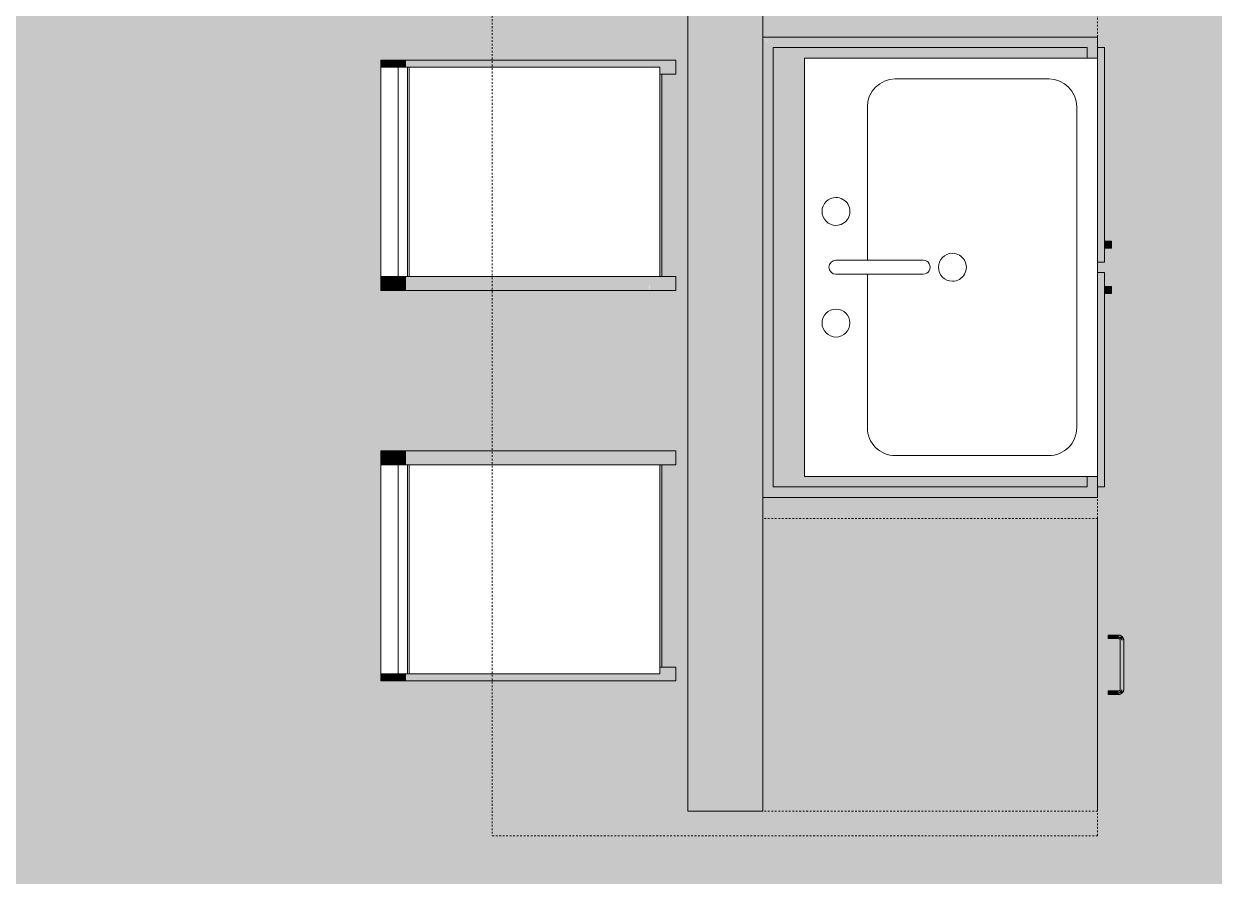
# Model space of a CAD drawing. Header units: inches. Extents: x -4218 to -1814, y 9706 to 12426.
# Drawn here: x -3666.4 to -3581.1, y 10028.2 to 10089.3 of the extents above; entities that cross this region are included whole.
import ezdxf

# ---------------------------------------------------------------- set-up
doc = ezdxf.new("R2010")
doc.units = ezdxf.units.IN
doc.header["$MEASUREMENT"] = 0
doc.linetypes.add('Dash', pattern=[0.25, 0.125, -0.125])
for name, color, linetype, lineweight in [('0-1', 7, 'Continuous', 5), ('0-2', 10, 'Continuous', 13), ('A-AREA-PATT-2', 9, 'Continuous', 9), ('A-WALL-1', 8, 'Continuous', 5), ('A-WALL-3', 10, 'Continuous', 13), ('I-FURN-1', 7, 'Continuous', 9), ('I-FURN-2', 9, 'Continuous', 9), ('P-SANR-FIXT-2', 7, 'Continuous', 9), ('Q-CASE', 31, 'Continuous', 9), ('Q-CASE-1', 9, 'Continuous', 9), ('Q-CASE-3', 7, 'Continuous', 9), ('Q-CASE-HDLN-1', 7, 'Dash', 9), ('Q-CASE-HDLN-2', 31, 'Continuous', 9)]:
    doc.layers.add(name, color=color, linetype=linetype, lineweight=lineweight)

# ---------------------------------------------------------------- blocks, each defined once
blk = doc.blocks.new('OD_CW_Countertop - OD_CW_Countertop-2487201-FLOOR PLAN - 3RD FLOOR')
at = {"layer": 'Q-CASE-HDLN-1'}
for p, q in [((129.263, 24), (0.738, 24)), ((0.738, 24), (0.738, -19.375)), ((0.738, -19.375), (129.263, -19.375))]:
    blk.add_line(p, q, dxfattribs=at)
blk = doc.blocks.new('Sink Kitchen-Single - 30_ x 21_-1372827-FLOOR PLAN - 3RD FLOOR')
at = {"layer": 'P-SANR-FIXT-2'}
for p, q in [((-14.382, 10.408), (15.618, 10.408)), ((-14.382, -10.592), (-14.382, 10.408)), ((15.618, 10.408), (15.618, -10.592)), ((-10.882, 8.908), (12.118, 8.908)), ((-12.882, -4.092), (-12.882, 6.908)), ((14.118, 6.908), (14.118, -4.092)), ((0.118, -8.342), (0.118, -2.092)), ((1.118, -8.342), (1.118, -2.092)), ((0.118, -6.092), (-10.882, -6.092)), ((12.118, -6.092), (1.118, -6.092)), ((15.618, -10.592), (-14.382, -10.592))]:
    blk.add_line(p, q, dxfattribs=at)
for centre, radius, start, end in [((-10.882, 6.908), 2, 90, 180), ((12.118, 6.908), 2, 360, 90), ((0.618, 0), 1, 360, 180), ((0.618, 0), 1, 180, 0), ((0.618, -2.092), 0.5, 360, 180), ((-10.882, -4.092), 2, 180, 270), ((12.118, -4.092), 2, 270, 0), ((-3.382, -8.342), 1, 360, 180), ((4.618, -8.342), 1, 0, 180), ((-3.382, -8.342), 1, 180, 0), ((0.618, -8.342), 0.5, 180, 0), ((4.618, -8.342), 1, 180, 0)]:
    blk.add_arc(centre, radius, start, end, dxfattribs=at)
blk = doc.blocks.new('Bar_Stool_6722_1_ - Bar_Stool_6722_1_-1372833-FLOOR PLAN - 3RD FLOOR')
at = {"layer": 'I-FURN-2'}
for points in [[(0, -0.599), (0, -0.985), (1, -0.985), (1, 0), (0, 0), (0, -0.46)], [(16, -0.938), (16, -0.985), (16.5, -0.985), (16.5, 0), (16, 0), (16, -0.621)], [(0, -1.78), (1, -1.78), (1, -0.985), (0, -0.985), (0, -1.404)], [(16, -1.305), (16, -1.78), (16.5, -1.78), (16.5, -0.985), (16, -0.985), (16, -1.241)], [(0, -16.359), (0, -17.718), (1, -17.718), (1, -1.78), (0, -1.78), (0, -2.034)], [(16, -17.718), (16.5, -17.718), (16.5, -1.78), (16, -1.78), (16, -17.634)], [(0, -18.759), (0, -19.214), (0.5, -19.214), (0.5, -17.718), (0, -17.718), (0, -18.727)], [(0.5, -19.214), (1, -19.214), (1, -17.718), (0.5, -17.718), (0.5, -19.131)], [(16, -18.709), (16, -19.214), (16.5, -19.214), (16.5, -17.718), (16, -17.718), (16, -18.437)], [(0, -19.886), (0, -21.133), (1, -21.133), (1, -19.214), (0, -19.238), (0, -19.692)], [(15.5, -21.133), (16.5, -21.133), (16.491, -19.214), (16, -19.238), (16, -19.986), (15.5, -19.986), (15.5, -20.135)], [(1, -20.057), (1, -20.135), (15.5, -20.135), (15.5, -19.986), (1, -19.986)]]:
    blk.add_hatch(color=256, dxfattribs=at).paths.add_polyline_path(points, flags=0)
at = {"layer": 'I-FURN-1'}
for p, q in [((1, 0), (0, 0)), ((0, 0), (0, -0.985)), ((1, -1.241), (1, 0)), ((16, 0), (1, 0)), ((16, 0), (16, -1.241)), ((16.5, 0), (16, 0)), ((16.5, -0.985), (16.5, 0)), ((0, -0.985), (1, -0.985)), ((0, -0.985), (0, -1.78)), ((1, -1.906), (1, -1.241)), ((16, -1.241), (1, -1.241)), ((16, -0.985), (16.5, -0.985)), ((16, -1.241), (16, -1.906)), ((16.5, -1.78), (16.5, -0.985)), ((0, -1.78), (1, -1.78)), ((0, -17.718), (0, -1.78)), ((1, -1.906), (16, -1.906)), ((1, -2.034), (1, -1.906)), ((1, -17.634), (1, -2.034)), ((1, -2.034), (16, -2.034)), ((16, -1.78), (16.5, -1.78)), ((16, -1.906), (16, -2.034)), ((16, -2.034), (16, -17.634)), ((16.5, -1.78), (16.5, -17.718)), ((0, -19.214), (0, -17.718)), ((1, -19.886), (1, -17.634)), ((16, -17.634), (16, -19.886)), ((16.5, -17.718), (16.5, -19.214)), ((0, -21.133), (0, -19.214)), ((16.5, -19.214), (16.5, -21.133)), ((1, -19.986), (1, -19.886)), ((1, -19.986), (1, -20.057)), ((1, -19.999), (16, -19.999)), ((1, -20.057), (1, -20.135)), ((15.5, -20.135), (1, -20.135)), ((1, -20.135), (1, -21.133)), ((15.5, -20.057), (15.5, -19.983)), ((15.5, -20.135), (15.5, -20.057)), ((15.5, -21.133), (15.5, -20.135)), ((16, -19.886), (16, -19.986)), ((0, -21.133), (1, -21.133)), ((15.5, -21.133), (16.5, -21.133))]:
    blk.add_line(p, q, dxfattribs=at)
blk = doc.blocks.new('Bar_Stool_6722_1_ - Bar_Stool_6722_1_-1229311-FLOOR PLAN - 3RD FLOOR')
at = {"layer": 'I-FURN-2'}
for points in [[(1, 19.223), (1, 21.133), (0, 21.133), (0, 19.214), (1, 19.214)], [(16.5, 19.692), (16.5, 21.133), (15.5, 21.133), (15.5, 19.986), (16, 19.986), (16, 19.214), (16.5, 19.214)], [(15.5, 20.135), (1, 20.135), (1, 19.986), (15.5, 19.986), (15.5, 20.057)], [(0.5, 18.077), (0.5, 19.214), (0, 19.214), (0, 17.718), (0.5, 17.718)], [(1, 18.709), (1, 19.214), (0.5, 19.214), (0.5, 17.718), (1, 17.718), (1, 18.437)], [(16.5, 17.972), (16.5, 19.214), (16, 19.214), (16, 17.718), (16.5, 17.718)], [(1, 17.718), (0, 17.718), (0, 1.78), (1, 1.78), (1, 17.634)], [(16.5, 17.718), (16, 17.718), (16, 1.78), (16.5, 1.78), (16.5, 16.359)], [(1, 1.78), (0, 1.78), (0, 0.985), (1, 0.985), (1, 1.73)], [(16.5, 1.305), (16.5, 1.78), (16, 1.78), (16, 0.985), (16.5, 0.985), (16.5, 1.251)], [(1, 0.46), (1, 0.985), (0, 0.985), (0, 0), (1, 0), (1, 0.303)], [(16.5, 0.46), (16.5, 0.985), (16, 0.985), (16, 0), (16.5, 0), (16.5, 0.313)]]:
    blk.add_hatch(color=256, dxfattribs=at).paths.add_polyline_path(points, flags=0)
at = {"layer": 'I-FURN-1'}
for p, q in [((0, 19.214), (0, 21.133)), ((1, 21.133), (0, 21.133)), ((1, 21.133), (1, 20.135)), ((15.5, 20.135), (15.5, 21.133)), ((16.5, 21.133), (15.5, 21.133)), ((16.5, 21.133), (16.5, 19.214)), ((1, 20.135), (15.5, 20.135)), ((1, 20.135), (1, 20.057)), ((1, 20.057), (1, 19.986)), ((16, 19.999), (1, 19.999)), ((1, 19.886), (1, 19.986)), ((1, 17.634), (1, 19.886)), ((15.5, 20.057), (15.5, 20.135)), ((15.5, 19.983), (15.5, 20.057)), ((16, 19.986), (16, 19.886)), ((16, 19.886), (16, 17.634)), ((0, 17.718), (0, 19.214)), ((16.5, 19.214), (16.5, 17.718)), ((0, 1.78), (0, 17.718)), ((1, 2.034), (1, 17.634)), ((16, 17.634), (16, 2.034)), ((16.5, 17.718), (16.5, 1.78)), ((1, 1.78), (0, 1.78)), ((0, 1.78), (0, 0.985)), ((1, 1.906), (1, 2.034)), ((16, 2.034), (1, 2.034)), ((1, 1.241), (1, 1.906)), ((16, 1.906), (1, 1.906)), ((16, 2.034), (16, 1.906)), ((16, 1.906), (16, 1.241)), ((16.5, 1.78), (16, 1.78)), ((16.5, 0.985), (16.5, 1.78)), ((1, 0.985), (0, 0.985)), ((0, 0.985), (0, 0)), ((1, 0), (1, 1.241)), ((1, 1.241), (16, 1.241)), ((16, 1.241), (16, 0)), ((16.5, 0.985), (16, 0.985)), ((16.5, 0), (16.5, 0.985)), ((0, 0), (1, 0)), ((16, 0), (16.5, 0)), ((1, 0), (16, 0))]:
    blk.add_line(p, q, dxfattribs=at)
blk = doc.blocks.new('Vanity Cabinet-Double Door - 33_-V48-FLOOR PLAN - 3RD FLOOR')
at = {"layer": 'Q-CASE-1'}
for points in [[(-15.762, -23.25), (-15.762, -24), (-15.012, -23.25), (-15.012, -0.75), (-15.762, 0), (-15.762, -21)], [(-15.762, 0), (-15.012, -0.75), (16.488, -0.75), (17.191, 0), (-2.917, 0)], [(-15.012, -0.75), (-15.012, -23.25), (-14.262, -23.25), (-14.262, -3), (15.738, -3), (15.738, -23.25), (16.488, -23.25), (16.488, -0.75), (-2.917, -0.75)], [(16.488, -14.228), (16.488, -23.25), (17.238, -24), (17.238, 0), (16.488, -0.75)], [(-15.012, -24.5), (0.363, -24.5), (0.363, -24), (-15.012, -24)], [(-1.137, -25), (-0.637, -25), (-0.637, -24.5), (-1.137, -24.5)], [(1.113, -24.5), (16.488, -24.5), (16.488, -24), (1.113, -24)], [(2.113, -25), (2.613, -25), (2.613, -24.5), (2.113, -24.5)]]:
    blk.add_hatch(color=256, dxfattribs=at).paths.add_polyline_path(points, flags=0)
h = blk.add_hatch(color=256, dxfattribs=at)
h.paths.add_polyline_path([(-15.762, -24), (-14.262, -24), (-14.262, -23.25), (-15.012, -23.25)], flags=0)
h.paths.add_polyline_path([(15.738, -23.25), (15.738, -24), (17.238, -24), (16.488, -23.25)], flags=0)
at = {"layer": 'Q-CASE-3'}
for p, q in [((-15.762, -24), (-15.762, 0)), ((-15.762, 0), (-15.762, -24)), ((17.238, 0), (17.238, -24)), ((17.238, -24), (17.238, 0)), ((-15.012, -0.75), (-15.012, -23.25)), ((16.488, -0.75), (-15.012, -0.75)), ((16.488, -23.25), (16.488, -0.75)), ((-15.012, -23.25), (-14.262, -23.25)), ((15.738, -23.25), (16.488, -23.25)), ((-14.262, -24), (-15.762, -24)), ((-15.762, -24), (-14.262, -24)), ((-15.012, -24), (-15.012, -24.5)), ((0.363, -24.5), (-15.012, -24.5)), ((-1.137, -25), (-1.137, -24.5)), ((-0.637, -24.5), (-0.637, -25)), ((0.363, -24.5), (0.363, -24)), ((1.113, -24), (1.113, -24.5)), ((16.488, -24.5), (1.113, -24.5)), ((2.113, -25), (2.113, -24.5)), ((2.613, -24.5), (2.613, -25)), ((17.238, -24), (15.738, -24)), ((15.738, -24), (17.238, -24)), ((16.488, -24.5), (16.488, -24)), ((-0.637, -25), (-1.137, -25)), ((2.613, -25), (2.113, -25))]:
    blk.add_line(p, q, dxfattribs=at)
blk = doc.blocks.new('Drawer_Base_Cabinet_3_drawer_12205 - 21_-V49-FLOOR PLAN - 3RD FLOOR')
at = {"layer": 'Q-CASE'}
for points in [[(-1.383, -25.5), (-1.142, -25.5), (-1.174, -24.75), (-1.383, -24.75), (-1.383, -25.447)], [(-1.325, -25.5), (-1.262, -25.768), (-1.012, -25.782), (-1.047, -25.687), (-1.295, -25.5)], [(2.488, -25.75), (2.488, -25.812), (2.756, -25.75), (2.77, -25.5), (2.705, -25.5), (2.516, -25.718)], [(2.617, -25.5), (2.858, -25.5), (2.826, -24.75), (2.617, -24.75)], [(-1.012, -25.625), (-1.012, -25.875), (2.488, -25.838), (2.488, -25.625), (0.447, -25.625)]]:
    blk.add_hatch(color=256, dxfattribs=at).paths.add_polyline_path(points, flags=0)
at = {"layer": 'Q-CASE-HDLN-1'}
for p, q in [((11.238, 0), (-9.762, 0)), ((-9.762, -24), (-9.762, 0)), ((11.238, -24), (11.238, 0)), ((11.238, -24), (-9.762, -24))]:
    blk.add_line(p, q, dxfattribs=at)
at = {"layer": 'Q-CASE-HDLN-2'}
for p, q in [((-1.387, -24.75), (-1.387, -25.5)), ((-1.387, -24.75), (-1.383, -24.75)), ((-1.383, -24.75), (-1.387, -24.75)), ((-1.387, -24.75), (-1.387, -25.5)), ((-1.387, -24.75), (-1.383, -24.75)), ((-1.383, -24.75), (-1.387, -24.75)), ((-1.387, -24.75), (-1.387, -25.5)), ((-1.387, -24.75), (-1.137, -24.75)), ((-1.383, -24.75), (-1.387, -24.75)), ((-1.142, -24.75), (-1.137, -24.75)), ((-1.137, -24.75), (-1.142, -24.75)), ((-1.142, -24.75), (-1.137, -24.75)), ((-1.137, -24.75), (-1.142, -24.75)), ((-1.137, -24.75), (-1.142, -24.75)), ((-1.137, -25.5), (-1.137, -24.75)), ((-1.137, -25.5), (-1.137, -24.75)), ((-1.137, -25.5), (-1.137, -24.75)), ((2.613, -24.75), (2.613, -25.5)), ((2.617, -24.75), (2.613, -24.75)), ((2.613, -24.75), (2.617, -24.75)), ((2.613, -24.75), (2.613, -25.5)), ((2.617, -24.75), (2.613, -24.75)), ((2.613, -24.75), (2.617, -24.75)), ((2.613, -24.75), (2.613, -25.5)), ((2.617, -24.75), (2.613, -24.75)), ((2.613, -24.75), (2.863, -24.75)), ((2.863, -24.75), (2.858, -24.75)), ((2.858, -24.75), (2.863, -24.75)), ((2.863, -24.75), (2.858, -24.75)), ((2.858, -24.75), (2.863, -24.75)), ((2.863, -24.75), (2.858, -24.75)), ((2.863, -25.5), (2.863, -24.75)), ((2.863, -25.5), (2.863, -24.75)), ((2.863, -25.5), (2.863, -24.75)), ((2.488, -25.625), (-1.012, -25.625)), ((-1.012, -25.875), (2.488, -25.875))]:
    blk.add_line(p, q, dxfattribs=at)
at = {"layer": 'Q-CASE-HDLN-2', "flags": 128}
for points in [[(-1.387, -25.5), (-1.387, -25.515), (-1.386, -25.53), (-1.385, -25.545), (-1.383, -25.56), (-1.38, -25.575), (-1.377, -25.589), (-1.373, -25.604), (-1.368, -25.618), (-1.363, -25.632), (-1.358, -25.646), (-1.352, -25.66), (-1.345, -25.673), (-1.338, -25.686), (-1.33, -25.699), (-1.322, -25.712), (-1.313, -25.724), (-1.304, -25.736), (-1.294, -25.747), (-1.284, -25.758)], [(-1.387, -25.5), (-1.387, -25.515), (-1.386, -25.53), (-1.385, -25.545), (-1.383, -25.56), (-1.38, -25.575), (-1.377, -25.589), (-1.373, -25.604), (-1.368, -25.618), (-1.363, -25.632), (-1.358, -25.646), (-1.352, -25.66), (-1.345, -25.673), (-1.338, -25.686), (-1.33, -25.699), (-1.322, -25.712), (-1.313, -25.724), (-1.304, -25.736), (-1.294, -25.747), (-1.284, -25.758)], [(-1.387, -25.5), (-1.387, -25.515), (-1.386, -25.53), (-1.385, -25.545), (-1.383, -25.56), (-1.38, -25.575), (-1.377, -25.589), (-1.373, -25.604), (-1.368, -25.618), (-1.363, -25.632), (-1.358, -25.646), (-1.352, -25.66), (-1.345, -25.673), (-1.338, -25.686), (-1.33, -25.699), (-1.322, -25.712), (-1.313, -25.724), (-1.304, -25.736), (-1.294, -25.747), (-1.284, -25.758), (-1.274, -25.769), (-1.263, -25.779), (-1.251, -25.789), (-1.239, -25.798), (-1.227, -25.807), (-1.215, -25.816), (-1.202, -25.823), (-1.189, -25.831), (-1.176, -25.838), (-1.162, -25.844), (-1.148, -25.85), (-1.134, -25.855), (-1.12, -25.859), (-1.105, -25.863), (-1.091, -25.867), (-1.076, -25.87), (-1.061, -25.872), (-1.046, -25.873), (-1.031, -25.875), (-1.016, -25.875), (-1.012, -25.875)], [(-1.012, -25.625), (-1.017, -25.625), (-1.022, -25.625), (-1.027, -25.624), (-1.032, -25.623), (-1.037, -25.623), (-1.042, -25.621), (-1.047, -25.62), (-1.052, -25.619), (-1.056, -25.617), (-1.061, -25.615), (-1.066, -25.613), (-1.07, -25.611), (-1.074, -25.608), (-1.079, -25.606), (-1.083, -25.603), (-1.087, -25.6), (-1.091, -25.597), (-1.095, -25.594), (-1.098, -25.591), (-1.102, -25.587), (-1.105, -25.583), (-1.109, -25.58), (-1.112, -25.576), (-1.115, -25.572), (-1.117, -25.568), (-1.12, -25.563), (-1.123, -25.559), (-1.125, -25.554), (-1.127, -25.55), (-1.129, -25.545), (-1.131, -25.541), (-1.132, -25.536), (-1.133, -25.531), (-1.135, -25.526), (-1.135, -25.521), (-1.136, -25.516), (-1.137, -25.511), (-1.137, -25.506), (-1.137, -25.501), (-1.137, -25.5)], [(-1.012, -25.625), (-1.017, -25.625), (-1.022, -25.625), (-1.027, -25.624), (-1.032, -25.623), (-1.037, -25.623), (-1.042, -25.621), (-1.047, -25.62), (-1.052, -25.619), (-1.056, -25.617), (-1.061, -25.615), (-1.066, -25.613), (-1.07, -25.611), (-1.074, -25.608), (-1.079, -25.606), (-1.083, -25.603), (-1.087, -25.6), (-1.091, -25.597), (-1.095, -25.594), (-1.098, -25.591), (-1.102, -25.587), (-1.105, -25.583), (-1.109, -25.58), (-1.112, -25.576), (-1.115, -25.572), (-1.117, -25.568), (-1.12, -25.563), (-1.123, -25.559), (-1.125, -25.554), (-1.127, -25.55), (-1.129, -25.545), (-1.131, -25.541), (-1.132, -25.536), (-1.133, -25.531), (-1.135, -25.526), (-1.135, -25.521), (-1.136, -25.516), (-1.137, -25.511), (-1.137, -25.506), (-1.137, -25.501), (-1.137, -25.5)], [(-1.012, -25.625), (-1.017, -25.625), (-1.022, -25.625), (-1.027, -25.624), (-1.032, -25.623), (-1.037, -25.623), (-1.042, -25.621), (-1.047, -25.62), (-1.052, -25.619), (-1.056, -25.617), (-1.061, -25.615), (-1.066, -25.613), (-1.07, -25.611), (-1.074, -25.608), (-1.079, -25.606), (-1.083, -25.603), (-1.087, -25.6), (-1.091, -25.597), (-1.095, -25.594), (-1.098, -25.591), (-1.102, -25.587), (-1.105, -25.583), (-1.109, -25.58), (-1.112, -25.576), (-1.115, -25.572), (-1.117, -25.568), (-1.12, -25.563), (-1.123, -25.559), (-1.125, -25.554), (-1.127, -25.55), (-1.129, -25.545), (-1.131, -25.541), (-1.132, -25.536), (-1.133, -25.531), (-1.135, -25.526), (-1.135, -25.521), (-1.136, -25.516), (-1.137, -25.511), (-1.137, -25.506), (-1.137, -25.501), (-1.137, -25.5)], [(2.488, -25.875), (2.503, -25.875), (2.518, -25.874), (2.533, -25.872), (2.547, -25.87), (2.562, -25.868), (2.577, -25.864), (2.591, -25.86), (2.606, -25.856), (2.62, -25.851), (2.634, -25.845), (2.647, -25.839), (2.661, -25.833), (2.674, -25.825), (2.687, -25.818), (2.699, -25.81), (2.712, -25.801), (2.724, -25.792), (2.735, -25.782), (2.746, -25.772), (2.757, -25.761), (2.767, -25.75), (2.777, -25.739), (2.786, -25.727), (2.795, -25.715), (2.803, -25.703), (2.811, -25.69), (2.818, -25.677), (2.825, -25.663), (2.832, -25.65), (2.837, -25.636), (2.842, -25.622), (2.847, -25.608), (2.851, -25.593), (2.854, -25.578), (2.857, -25.564), (2.86, -25.549), (2.861, -25.534), (2.862, -25.519), (2.863, -25.504), (2.863, -25.5)], [(2.613, -25.5), (2.613, -25.505), (2.612, -25.51), (2.612, -25.515), (2.611, -25.52), (2.61, -25.525), (2.609, -25.53), (2.608, -25.535), (2.606, -25.539), (2.605, -25.544), (2.603, -25.549), (2.601, -25.553), (2.599, -25.558), (2.596, -25.562), (2.594, -25.566), (2.591, -25.571), (2.588, -25.575), (2.585, -25.579), (2.582, -25.582), (2.578, -25.586), (2.575, -25.59), (2.571, -25.593), (2.567, -25.596), (2.563, -25.599), (2.559, -25.602), (2.555, -25.605), (2.551, -25.608), (2.547, -25.61), (2.542, -25.613), (2.538, -25.615), (2.533, -25.617), (2.528, -25.618), (2.524, -25.62), (2.519, -25.621), (2.514, -25.622), (2.509, -25.623), (2.504, -25.624), (2.499, -25.624), (2.494, -25.625), (2.489, -25.625), (2.488, -25.625)], [(2.613, -25.5), (2.613, -25.505), (2.612, -25.51), (2.612, -25.515), (2.611, -25.52), (2.61, -25.525), (2.609, -25.53), (2.608, -25.535), (2.606, -25.539), (2.605, -25.544), (2.603, -25.549), (2.601, -25.553), (2.599, -25.558), (2.596, -25.562), (2.594, -25.566), (2.591, -25.571), (2.588, -25.575), (2.585, -25.579), (2.582, -25.582), (2.578, -25.586), (2.575, -25.59), (2.571, -25.593), (2.567, -25.596), (2.563, -25.599), (2.559, -25.602), (2.555, -25.605), (2.551, -25.608), (2.547, -25.61), (2.542, -25.613), (2.538, -25.615), (2.533, -25.617), (2.528, -25.618), (2.524, -25.62), (2.519, -25.621), (2.514, -25.622), (2.509, -25.623), (2.504, -25.624), (2.499, -25.624), (2.494, -25.625), (2.489, -25.625)], [(2.613, -25.5), (2.613, -25.505), (2.612, -25.51), (2.612, -25.515), (2.611, -25.52), (2.61, -25.525), (2.609, -25.53), (2.608, -25.535), (2.606, -25.539), (2.605, -25.544), (2.603, -25.549), (2.601, -25.553), (2.599, -25.558), (2.596, -25.562), (2.594, -25.566), (2.591, -25.571), (2.588, -25.575), (2.585, -25.579), (2.582, -25.582), (2.578, -25.586), (2.575, -25.59), (2.571, -25.593), (2.567, -25.596), (2.563, -25.599), (2.559, -25.602), (2.555, -25.605), (2.551, -25.608), (2.547, -25.61), (2.542, -25.613), (2.538, -25.615), (2.533, -25.617), (2.528, -25.618), (2.524, -25.62), (2.519, -25.621), (2.514, -25.622), (2.509, -25.623), (2.504, -25.624), (2.499, -25.624), (2.494, -25.625), (2.489, -25.625)], [(2.767, -25.75), (2.777, -25.739), (2.786, -25.727), (2.795, -25.715), (2.803, -25.703), (2.811, -25.69), (2.818, -25.677), (2.825, -25.663), (2.832, -25.65), (2.837, -25.636), (2.842, -25.622), (2.847, -25.608), (2.851, -25.593), (2.854, -25.578), (2.857, -25.564), (2.86, -25.549), (2.861, -25.534), (2.862, -25.519), (2.863, -25.504), (2.863, -25.5)], [(2.767, -25.75), (2.777, -25.739), (2.786, -25.727), (2.795, -25.715), (2.803, -25.703), (2.811, -25.69), (2.818, -25.677), (2.825, -25.663), (2.832, -25.65), (2.837, -25.636), (2.842, -25.622), (2.847, -25.608), (2.851, -25.593), (2.854, -25.578), (2.857, -25.564), (2.86, -25.549), (2.861, -25.534), (2.862, -25.519), (2.863, -25.504), (2.863, -25.5)], [(-1.263, -25.779), (-1.251, -25.789), (-1.239, -25.798), (-1.227, -25.807), (-1.215, -25.816), (-1.202, -25.823), (-1.189, -25.831), (-1.176, -25.838), (-1.162, -25.844), (-1.148, -25.85), (-1.134, -25.855), (-1.12, -25.859), (-1.105, -25.863), (-1.091, -25.867), (-1.076, -25.87), (-1.061, -25.872), (-1.046, -25.873), (-1.031, -25.875), (-1.016, -25.875), (-1.012, -25.875)], [(-1.263, -25.779), (-1.251, -25.789), (-1.239, -25.798), (-1.227, -25.807), (-1.215, -25.816), (-1.202, -25.823), (-1.189, -25.831), (-1.176, -25.838), (-1.162, -25.844), (-1.148, -25.85), (-1.134, -25.855), (-1.12, -25.859), (-1.105, -25.863), (-1.091, -25.867), (-1.076, -25.87), (-1.061, -25.872), (-1.046, -25.873), (-1.031, -25.875), (-1.016, -25.875), (-1.012, -25.875)], [(2.488, -25.875), (2.503, -25.875), (2.518, -25.874), (2.533, -25.872), (2.547, -25.87), (2.562, -25.868), (2.577, -25.864), (2.591, -25.86), (2.606, -25.856), (2.62, -25.851), (2.634, -25.845), (2.647, -25.839), (2.661, -25.833), (2.674, -25.825), (2.687, -25.818), (2.699, -25.81), (2.712, -25.801), (2.724, -25.792), (2.735, -25.782), (2.746, -25.772)], [(2.488, -25.875), (2.503, -25.875), (2.518, -25.874), (2.533, -25.872), (2.547, -25.87), (2.562, -25.868), (2.577, -25.864), (2.591, -25.86), (2.606, -25.856), (2.62, -25.851), (2.634, -25.845), (2.647, -25.839), (2.661, -25.833), (2.674, -25.825), (2.687, -25.818), (2.699, -25.81), (2.712, -25.801), (2.724, -25.792), (2.735, -25.782), (2.746, -25.772)]]:
    blk.add_lwpolyline(points, dxfattribs=at)
blk = doc.blocks.new('CTR - 1st Phase - Unit Layouts_rvt-1-FLOOR PLAN - 3RD FLOOR')
at = {"layer": 'A-WALL-1'}
blk.add_hatch(color=256, dxfattribs=at).paths.add_polyline_path([(-3618.874, 10032.814), (-3613.499, 10032.814), (-3613.499, 10157.814), (-3618.874, 10157.814), (-3618.874, 10037.996)], flags=0)
at = {"layer": 'A-WALL-3'}
for p, q in [((-3618.874, 10032.814), (-3618.874, 10157.814)), ((-3613.499, 10157.814), (-3613.499, 10032.814)), ((-3613.499, 10032.814), (-3618.874, 10032.814))]:
    blk.add_line(p, q, dxfattribs=at)
at = {"layer": '0-2'}
for name, p, rotation in [('OD_CW_Countertop - OD_CW_Countertop-2487201-FLOOR PLAN - 3RD FLOOR', (-3608.874, 10030.327), 89.99999999989015), ('Vanity Cabinet-Double Door - 33_-V48-FLOOR PLAN - 3RD FLOOR', (-3613.499, 10071.077), 89.99999999998313), ('Bar_Stool_6722_1_ - Bar_Stool_6722_1_-1372833-FLOOR PLAN - 3RD FLOOR', (-3640.862, 10070.156), 90.00000000009354), ('Sink Kitchen-Single - 30_ x 21_-1372827-FLOOR PLAN - 3RD FLOOR', (-3599.906, 10072.432), 270.0000000001), ('Bar_Stool_6722_1_ - Bar_Stool_6722_1_-1229311-FLOOR PLAN - 3RD FLOOR', (-3640.862, 10058.656), 270.000000000095), ('Drawer_Base_Cabinet_3_drawer_12205 - 21_-V49-FLOOR PLAN - 3RD FLOOR', (-3613.499, 10042.577), 89.99999999998313)]:
    blk.add_blockref(name, p, dxfattribs=dict(at, rotation=rotation))

msp = doc.modelspace()

# ---------------------------------------------------------------- hatches: boundary and pattern name
at = {"layer": 'A-AREA-PATT-2'}
h = msp.add_hatch(color=256, dxfattribs=at)
h.paths.add_polyline_path([(-3493.52374, 10344.5894), (-3491.77374, 10344.5894), (-3491.77374, 10308.5894), (-3493.52374, 10308.5894), (-3493.52374, 10329.85603)], flags=0)
h.paths.add_polyline_path([(-3666.80501, 9986.1894), (-3636.51124, 9986.1894), (-3636.51124, 9989.0644), (-3523.49874, 9989.0644), (-3523.49874, 9990.5894), (-3535.74874, 9990.5894), (-3535.74874, 9990.8394), (-3547.49874, 9990.8394), (-3547.49874, 9990.2144), (-3548.04181, 9990.2144), (-3548.09106, 9990.43078), (-3548.16411, 9990.59662), (-3548.20172, 9990.87891), (-3548.24874, 9990.9644), (-3548.24874, 9992.96866), (-3548.99874, 9993.00101), (-3548.99874, 9993.0269), (-3549.2639, 9993.07423), (-3549.33713, 9993.3394), (-3549.37374, 9993.3394), (-3549.33713, 9996.8394), (-3549.31124, 9996.8394), (-3549.24874, 9997.10727), (-3548.99874, 9997.17778), (-3548.99874, 9997.21014), (-3548.24874, 9997.21014), (-3548.24874, 9999.0894), (-3548.1749, 9999.26867), (-3548.13743, 9999.54443), (-3548.05428, 9999.72844), (-3547.99874, 9999.8394), (-3547.49874, 9999.8394), (-3547.49874, 9999.3394), (-3535.74874, 9999.3394), (-3535.74874, 10007.0894), (-3523.49874, 10007.0894), (-3523.49874, 10008.5894), (-3535.74874, 10008.5894), (-3535.74874, 10028.0894), (-3523.49874, 10028.0894), (-3523.49874, 10029.5894), (-3535.74874, 10029.5894), (-3535.74874, 10049.0894), (-3523.49874, 10049.0894), (-3523.49874, 10049.8394), (-3547.49874, 10049.8394), (-3547.49874, 10079.8394), (-3539.09808, 10079.8394), (-3539.08425, 10080.3394), (-3538.10504, 10080.3394), (-3538.10504, 10079.8394), (-3537.98693, 10079.8394), (-3537.98693, 10080.3394), (-3523.49874, 10080.3394), (-3523.49874, 10081.5894), (-3535.74874, 10081.5894), (-3535.74874, 10101.0894), (-3523.49874, 10101.0894), (-3523.49874, 10102.5894), (-3535.74874, 10102.5894), (-3535.74874, 10122.0894), (-3523.49874, 10122.0894), (-3523.49874, 10159.5894), (-3525.49874, 10159.5894), (-3525.49874, 10123.8394), (-3555.49874, 10123.8394), (-3555.49874, 10159.5894), (-3547.49874, 10159.5894), (-3547.49874, 10164.3394), (-3523.49874, 10164.3394), (-3523.49874, 10194.39658), (-3504.75153, 10213.14379), (-3501.39277, 10209.78503), (-3504.66314, 10206.51466), (-3480.53624, 10182.38776), (-3480.53624, 10171.73503), (-3479.78624, 10171.73503), (-3479.78624, 10169.23503), (-3480.53624, 10169.23503), (-3480.53624, 10137.98503), (-3481.91124, 10137.98503), (-3481.91124, 10108.98503), (-3480.53624, 10108.98503), (-3480.53624, 10108.73503), (-3479.78624, 10108.73503), (-3479.78624, 10106.23503), (-3480.53624, 10106.23503), (-3480.53624, 10103.23503), (-3479.78624, 10103.23503), (-3479.78624, 10100.73503), (-3480.53624, 10100.73503), (-3480.53624, 10078.48503), (-3481.91124, 10078.48503), (-3481.91124, 10058.48503), (-3480.53624, 10058.48503), (-3480.52945, 10058.23503), (-3479.78624, 10058.23503), (-3479.78624, 10055.73503), (-3480.53624, 10055.73503), (-3480.53624, 9989.0644), (-3341.72374, 9989.0644), (-3341.72374, 10242.9894), (-3373.89874, 10242.9894), (-3373.89874, 10247.7394), (-3341.72374, 10247.7394), (-3341.72374, 10305.34208), (-3349.44996, 10305.34208), (-3350.41438, 10305.46905), (-3351.31307, 10305.8413), (-3352.08479, 10306.43347), (-3352.67696, 10307.20519), (-3353.04921, 10308.10389), (-3353.17618, 10309.14461), (-3353.17618, 10310.45664), (-3356.19996, 10310.10892), (-3357.19996, 10308.91717), (-3358.19996, 10308.35041), (-3359.19996, 10308.08246), (-3360.20376, 10307.90546), (-3361.19996, 10307.8183), (-3363.19235, 10307.99262), (-3365.19996, 10308.53055), (-3367.63954, 10309.46347), (-3369.19996, 10310.19111), (-3371.19996, 10311.57854), (-3372.19996, 10312.57854), (-3372.69996, 10313.44457), (-3373.19996, 10314.8183), (-3373.19996, 10315.8183), (-3372.69996, 10317.19204), (-3372.19996, 10318.05807), (-3371.19996, 10319.05807), (-3369.19996, 10320.4455), (-3367.19996, 10321.37811), (-3365.19996, 10322.10606), (-3363.19235, 10322.64399), (-3361.19996, 10322.8183), (-3359.70948, 10322.64399), (-3359.19996, 10322.55415), (-3358.19996, 10322.2862), (-3357.19996, 10321.71944), (-3356.19996, 10320.52768), (-3353.17618, 10320.17997), (-3353.17618, 10321.5683), (-3353.04921, 10322.53272), (-3352.67696, 10323.43141), (-3352.08479, 10324.20314), (-3351.31307, 10324.79531), (-3350.41438, 10325.16756), (-3349.44996, 10325.29453), (-3341.72374, 10325.29453), (-3341.72374, 10336.7894), (-3345.17374, 10336.7894), (-3345.17374, 10341.5394), (-3341.72374, 10341.5394), (-3341.72374, 10372.7894), (-3369.17374, 10372.7894), (-3369.17374, 10336.7894), (-3373.92374, 10336.7894), (-3373.92374, 10372.7894), (-3409.92374, 10372.7894), (-3409.92374, 10279.65685), (-3414.67374, 10279.65685), (-3414.67374, 10281.5743), (-3438.67374, 10281.5743), (-3438.67374, 10276.4493), (-3412.67374, 10276.4493), (-3412.67374, 10251.4493), (-3438.67374, 10251.4493), (-3438.67374, 10247.7394), (-3414.67374, 10247.7394), (-3414.67374, 10249.65685), (-3409.92374, 10249.65685), (-3409.89874, 10242.9894), (-3468.1884, 10242.9894), (-3475.93692, 10235.24087), (-3479.29568, 10238.59963), (-3470.15592, 10247.7394), (-3443.42374, 10247.7394), (-3443.42374, 10290.51935), (-3444.17374, 10290.51935), (-3444.17374, 10293.01935), (-3443.42374, 10293.01935), (-3443.42374, 10315.26935), (-3442.04874, 10315.26935), (-3442.04874, 10335.26935), (-3443.42374, 10335.26935), (-3443.42374, 10335.51935), (-3444.17374, 10335.51935), (-3444.17374, 10338.01935), (-3443.42374, 10338.01935), (-3443.42374, 10344.5894), (-3457.52374, 10344.5894), (-3457.52374, 10346.5269), (-3458.14874, 10346.5269), (-3458.14874, 10348.5894), (-3492.89874, 10348.5894), (-3492.89874, 10346.5269), (-3493.52374, 10346.5269), (-3493.52374, 10344.5894), (-3499.54874, 10344.5894), (-3499.54874, 10304.01291), (-3502.31308, 10301.24857), (-3505.67183, 10304.60733), (-3504.29874, 10305.98043), (-3504.29874, 10325.30651), (-3504.5021, 10325.30651), (-3504.5021, 10330.05651), (-3504.29874, 10330.05651), (-3504.29874, 10344.5894), (-3524.5021, 10344.5894), (-3524.5021, 10325.30651), (-3529.2521, 10325.30651), (-3529.2521, 10344.5894), (-3535.27588, 10344.5894), (-3535.27588, 10337.16317), (-3535.40285, 10336.19876), (-3535.7751, 10335.30006), (-3536.36727, 10334.52834), (-3537.13899, 10333.93617), (-3538.03769, 10333.56392), (-3539.07841, 10333.43695), (-3540.39044, 10333.43695), (-3540.04272, 10330.41317), (-3538.85097, 10329.41317), (-3538.28421, 10328.41317), (-3538.01626, 10327.41317), (-3537.83926, 10326.40937), (-3537.7521, 10325.41317), (-3537.92641, 10323.42079), (-3538.46435, 10321.41317), (-3539.19229, 10319.41317), (-3540.12491, 10317.41317), (-3541.51234, 10315.41317), (-3542.51234, 10314.41317), (-3543.37836, 10313.91317), (-3544.7521, 10313.41317), (-3545.7521, 10313.41317), (-3547.12584, 10313.91317), (-3547.99187, 10314.41317), (-3548.99187, 10315.41317), (-3550.3793, 10317.41317), (-3551.31191, 10319.41317), (-3552.03985, 10321.41317), (-3552.57779, 10323.42079), (-3552.7521, 10325.41317), (-3552.57779, 10326.90365), (-3552.48795, 10327.41317), (-3552.22, 10328.41317), (-3551.65324, 10329.41317), (-3550.46148, 10330.41317), (-3550.11377, 10333.43695), (-3551.56696, 10333.44549), (-3552.46652, 10333.56392), (-3553.36521, 10333.93617), (-3554.13694, 10334.52834), (-3554.7291, 10335.30006), (-3555.10136, 10336.19876), (-3555.22832, 10337.16317), (-3555.22832, 10344.5894), (-3563.2521, 10344.5894), (-3563.2521, 10320.5894), (-3629.07943, 10320.5894), (-3629.07943, 10284.5894), (-3623.70443, 10284.5894), (-3623.70443, 10283.7144), (-3659.70443, 10283.70998), (-3659.70443, 10280.7144), (-3623.70443, 10280.7144), (-3623.70443, 10279.8394), (-3659.07943, 10279.8394), (-3659.07943, 10276.73817), (-3663.82943, 10276.73817), (-3663.82943, 10344.5894), (-3687.90604, 10344.5894), (-3687.90604, 10327.0894), (-3705.90604, 10327.0894), (-3705.90604, 10344.5894), (-3709.90604, 10344.5894), (-3709.90604, 10265.5894), (-3787.90604, 10265.5894), (-3787.90604, 10344.5894), (-3789.83788, 10344.5894), (-3789.83788, 10327.0894), (-3807.83788, 10327.0894), (-3807.83788, 10344.5894), (-3851.84874, 10344.5894), (-3851.84874, 10212.3394), (-3703.45443, 10212.3394), (-3703.45443, 10207.5894), (-3851.84874, 10207.5894), (-3851.84874, 10204.4019), (-3854.72374, 10204.4019), (-3854.72374, 10166.3769), (-3851.84874, 10166.3769), (-3851.84874, 10089.2019), (-3853.72374, 10089.2019), (-3853.72374, 10087.8894), (-3856.47374, 10087.8894), (-3856.47374, 10087.10736), (-3853.72374, 10087.10736), (-3853.72374, 9987.1894), (-3751.71124, 9987.1894), (-3751.71124, 9989.0644), (-3674.53624, 9989.0644), (-3674.53624, 9986.1894), (-3672.53624, 9986.1894)], flags=0)
h.paths.add_polyline_path([(-3487.98624, 9989.0644), (-3485.28624, 9989.0644), (-3485.28624, 10016.2394), (-3486.91124, 10016.2394), (-3486.91124, 10020.9894), (-3485.28624, 10020.9894), (-3485.28624, 10055.73503), (-3486.03624, 10055.73503), (-3486.03624, 10058.23503), (-3485.28624, 10058.23503), (-3485.28624, 10058.48503), (-3483.28624, 10058.48503), (-3483.28624, 10080.48503), (-3481.91124, 10080.48503), (-3481.91124, 10100.48503), (-3485.28624, 10100.48503), (-3485.28624, 10100.73503), (-3486.03624, 10100.73503), (-3486.03624, 10103.23503), (-3485.28624, 10103.23503), (-3485.28624, 10106.23503), (-3486.03624, 10106.23503), (-3486.03624, 10108.73503), (-3485.28624, 10108.73503), (-3485.28624, 10108.98503), (-3483.28624, 10108.98503), (-3483.28624, 10139.98503), (-3481.91124, 10139.98503), (-3481.91124, 10168.98503), (-3485.28624, 10168.98503), (-3485.28624, 10169.23503), (-3486.03624, 10169.23503), (-3486.03624, 10171.73503), (-3485.28624, 10171.73503), (-3485.28624, 10180.42025), (-3508.02189, 10203.1559), (-3518.74874, 10192.42906), (-3518.74874, 10020.9894), (-3516.91124, 10020.9894), (-3516.91124, 10016.2394), (-3518.74874, 10016.2394), (-3518.74874, 9989.0644), (-3515.86124, 9989.0644), (-3515.86124, 10011.3769), (-3487.98624, 10011.3769)], flags=0)
h.paths.add_polyline_path([(-3728.00743, 9990.91864), (-3799.00743, 9990.91864), (-3799.00743, 10007.04364), (-3781.00743, 10007.04364), (-3781.00743, 10003.04364), (-3745.00743, 10003.04364), (-3745.00743, 10007.04364), (-3727.00743, 10007.04364), (-3727.00743, 9990.91864)], flags=0)
h.paths.add_polyline_path([(-3548.99874, 9993.0894), (-3548.99874, 9993.21014), (-3548.24874, 9993.21014), (-3548.24874, 9996.96866), (-3548.99874, 9997.00101), (-3549.03337, 9997.0269), (-3549.18624, 9996.8394), (-3549.12374, 9996.8394), (-3549.16035, 9993.3394), (-3549.18624, 9993.30477), (-3549.0269, 9993.12175)], flags=0)
h.paths.add_polyline_path([(-3362.89976, 9999.97945), (-3363.94618, 9999.97945), (-3363.94618, 10017.97945), (-3345.94618, 10017.97945), (-3345.94618, 9999.97945)], flags=0)
h.paths.add_polyline_path([(-3700.57226, 10003.99364), (-3707.49716, 10003.99364), (-3707.49716, 10009.99364), (-3708.49716, 10009.99364), (-3708.49716, 10045.99364), (-3707.49716, 10045.99364), (-3707.49716, 10051.99364), (-3672.49716, 10051.99364), (-3672.49716, 10003.99364), (-3695.59048, 10003.99364)], flags=0)
h.paths.add_polyline_path([(-3838.99716, 10003.99364), (-3846.49716, 10003.99364), (-3846.49716, 10051.99364), (-3811.49716, 10051.99364), (-3811.49716, 10045.99364), (-3810.49716, 10045.99364), (-3810.49716, 10009.99364), (-3811.49716, 10009.99364), (-3811.49716, 10003.99364), (-3837.79014, 10003.99364)], flags=0)
h.paths.add_polyline_path([(-3537.49919, 10005.35095), (-3537.99799, 10005.35095), (-3537.99799, 10005.8394), (-3536.49874, 10005.8394), (-3536.49874, 10005.35095)], flags=0)
h.paths.add_polyline_path([(-3548.24874, 10007.96866), (-3548.99874, 10008.00101), (-3548.99874, 10008.0269), (-3549.2639, 10008.07423), (-3549.33713, 10008.3394), (-3549.37374, 10008.3394), (-3549.33713, 10011.8394), (-3549.31124, 10011.8394), (-3549.24874, 10012.10727), (-3548.99874, 10012.17778), (-3548.99874, 10012.21014), (-3548.24874, 10012.17778), (-3548.24874, 10011.96866), (-3548.99874, 10012.00101), (-3549.03337, 10012.0269), (-3549.18624, 10011.8394), (-3549.12374, 10011.8394), (-3549.16035, 10008.3394), (-3549.18624, 10008.30477), (-3548.99874, 10008.1519), (-3548.99874, 10008.21014), (-3548.24874, 10008.17778), (-3548.24874, 10007.98114)], flags=0)
h.paths.add_polyline_path([(-3363.94618, 10021.97945), (-3425.44618, 10021.97945), (-3425.44618, 10099.97945), (-3345.44618, 10099.97945), (-3345.44618, 10021.97945), (-3362.89976, 10021.97945)], flags=0)
h.paths.add_polyline_path([(-3548.99874, 10025.96866), (-3548.99874, 10026.0269), (-3549.26661, 10026.0894), (-3549.33713, 10026.3394), (-3549.37374, 10026.3394), (-3549.33713, 10029.8394), (-3549.31124, 10029.8394), (-3549.21874, 10030.11262), (-3548.99874, 10030.17778), (-3548.99874, 10030.21014), (-3548.24874, 10030.17778), (-3548.24874, 10029.96866), (-3548.99874, 10030.00101), (-3549.028, 10030.05578), (-3549.16035, 10029.8394), (-3549.12374, 10029.8394), (-3549.16035, 10026.3394), (-3549.21612, 10026.311), (-3548.99874, 10026.17778), (-3548.99874, 10026.21014), (-3548.24874, 10026.17778), (-3548.24874, 10025.96866), (-3548.67248, 10025.96866)], flags=0)
h.paths.add_polyline_path([(-3536.49874, 10026.35095), (-3537.99799, 10026.35095), (-3537.99799, 10026.8394), (-3536.49874, 10026.8394)], flags=0)
h.paths.add_polyline_path([(-3537.99799, 10030.8394), (-3537.99799, 10031.32784), (-3536.49874, 10031.32784), (-3536.49874, 10030.8394), (-3537.49919, 10030.8394)], flags=0)
h.paths.add_polyline_path([(-3613.49874, 10032.8144), (-3618.87374, 10032.8144), (-3618.87374, 10157.8144), (-3613.49874, 10157.8144), (-3613.49874, 10114.8144), (-3587.32059, 10114.8144), (-3587.12374, 10114.61755), (-3587.12374, 10113.72145), (-3586.87374, 10113.72145), (-3586.87374, 10109.99035), (-3586.62374, 10109.95682), (-3586.62374, 10108.02185), (-3586.87374, 10108.02185), (-3586.87374, 10098.66436), (-3586.62374, 10098.66436), (-3586.62374, 10098.07381), (-3586.87374, 10098.07381), (-3586.87374, 10097.48326), (-3586.62374, 10097.48326), (-3586.62374, 10096.89271), (-3586.87374, 10096.89271), (-3586.87374, 10096.30216), (-3586.62374, 10096.30216), (-3586.62374, 10095.7116), (-3586.87374, 10095.7116), (-3586.87374, 10095.12105), (-3586.62374, 10095.12105), (-3586.62374, 10094.5305), (-3586.87374, 10094.5305), (-3586.87374, 10091.90733), (-3587.12374, 10091.88625), (-3587.14579, 10090.958), (-3587.18139, 10090.87205), (-3587.32059, 10090.8144), (-3613.49874, 10090.8144), (-3613.49874, 10088.3144), (-3589.49874, 10088.3144), (-3589.49874, 10087.5644), (-3588.99874, 10087.5644), (-3588.99874, 10073.6894), (-3588.49874, 10073.6894), (-3588.49874, 10073.1894), (-3588.99874, 10073.1894), (-3588.99874, 10072.1894), (-3589.49874, 10072.1894), (-3589.49874, 10071.4394), (-3588.99874, 10071.4394), (-3588.99874, 10070.4394), (-3588.49874, 10070.4394), (-3588.49874, 10069.9394), (-3588.99874, 10069.9394), (-3588.99874, 10056.0644), (-3589.49874, 10056.0644), (-3589.49874, 10055.3144), (-3613.49874, 10055.3144), (-3613.49874, 10044.66911)], flags=0)
h.paths.add_polyline_path([(-3588.05136, 10041.19366), (-3588.74874, 10041.22601), (-3588.74874, 10041.43514), (-3587.99874, 10041.40278), (-3587.96947, 10041.34801), (-3587.83713, 10041.5644), (-3587.87374, 10041.5644), (-3587.83713, 10045.0644), (-3587.78135, 10045.09279), (-3587.99874, 10045.22601), (-3587.99874, 10045.19366), (-3588.74874, 10045.22601), (-3588.74874, 10045.43514), (-3587.99874, 10045.40278), (-3587.99874, 10045.3769), (-3587.73086, 10045.3144), (-3587.66035, 10045.0644), (-3587.62374, 10045.0644), (-3587.66035, 10041.5644), (-3587.68624, 10041.5644), (-3587.77874, 10041.29117), (-3587.99874, 10041.22601), (-3587.99874, 10041.19366)], flags=0)
h.paths.add_polyline_path([(-3639.61114, 10042.15585), (-3640.86228, 10042.15585), (-3640.86228, 10058.65585), (-3619.72937, 10058.65585), (-3619.72937, 10057.65585), (-3620.72687, 10057.65585), (-3620.72687, 10043.15585), (-3619.72937, 10043.15585), (-3619.72937, 10042.15585), (-3639.56375, 10042.15585)], flags=0)
h.paths.add_polyline_path([(-3723.89407, 10055.31864), (-3795.49716, 10055.31864), (-3795.49716, 10056.31864), (-3801.49716, 10056.31864), (-3801.49716, 10091.31864), (-3717.49716, 10091.31864), (-3717.49716, 10056.31864), (-3723.49716, 10056.31864), (-3723.49716, 10055.31864)], flags=0)
h.paths.add_polyline_path([(-3639.45864, 10070.15585), (-3640.86228, 10070.15585), (-3640.86228, 10086.65585), (-3619.72937, 10086.65585), (-3619.72937, 10085.65585), (-3620.72687, 10085.65585), (-3620.72687, 10071.15585), (-3619.72937, 10071.15585), (-3619.72937, 10070.15585), (-3639.08209, 10070.15585)], flags=0)
h.paths.add_polyline_path([(-3548.67248, 10089.21866), (-3548.99874, 10089.25101), (-3548.99874, 10089.2769), (-3549.2639, 10089.32423), (-3549.33713, 10089.5894), (-3549.37374, 10089.5894), (-3549.33713, 10093.0894), (-3549.31124, 10093.0894), (-3549.2639, 10093.35456), (-3548.99874, 10093.42778), (-3548.99874, 10093.46014), (-3548.24874, 10093.42778), (-3548.24874, 10093.21866), (-3548.99874, 10093.25101), (-3549.03337, 10093.2769), (-3549.18624, 10093.0894), (-3549.12374, 10093.0894), (-3549.16035, 10089.5894), (-3549.18624, 10089.55477), (-3548.99874, 10089.4019), (-3548.99874, 10089.46014), (-3548.24874, 10089.42778), (-3548.24874, 10089.21866), (-3548.61963, 10089.21866)], flags=0)
h.paths.add_polyline_path([(-3537.49919, 10099.35095), (-3537.99799, 10099.35095), (-3537.99799, 10099.8394), (-3536.49874, 10099.8394), (-3536.49874, 10099.35095)], flags=0)
h.paths.add_polyline_path([(-3640.55916, 10101.3783), (-3640.86228, 10101.3783), (-3640.86228, 10117.8783), (-3619.72937, 10117.8783), (-3619.72937, 10116.8783), (-3620.72687, 10116.8783), (-3620.72687, 10102.3783), (-3619.72937, 10102.3783), (-3619.72937, 10101.3783), (-3640.54906, 10101.3783)], flags=0)
h.paths.add_polyline_path([(-3362.95642, 10101.91129), (-3363.94618, 10101.91129), (-3363.94618, 10119.91129), (-3345.94618, 10119.91129), (-3345.94618, 10101.91129)], flags=0)
h.paths.add_polyline_path([(-3537.49919, 10103.8394), (-3537.99799, 10103.8394), (-3537.99799, 10104.32784), (-3536.49874, 10104.32784), (-3536.49874, 10103.8394)], flags=0)
h.paths.add_polyline_path([(-3548.99874, 10110.21866), (-3548.99874, 10110.2769), (-3549.26661, 10110.3394), (-3549.33713, 10110.5894), (-3549.37374, 10110.5894), (-3549.33713, 10114.0894), (-3549.31124, 10114.0894), (-3549.21874, 10114.36262), (-3548.99874, 10114.42778), (-3548.99874, 10114.46014), (-3548.24874, 10114.42778), (-3548.24874, 10114.21866), (-3548.99874, 10114.25101), (-3549.028, 10114.30578), (-3549.16035, 10114.0894), (-3549.12374, 10114.0894), (-3549.16035, 10110.5894), (-3549.21612, 10110.561), (-3548.99874, 10110.42778), (-3548.99874, 10110.46014), (-3548.24874, 10110.42778), (-3548.24874, 10110.21866), (-3548.67248, 10110.21866)], flags=0)
h.paths.add_polyline_path([(-3588.09656, 10124.19366), (-3588.74874, 10124.22601), (-3588.74874, 10124.43514), (-3587.99874, 10124.40278), (-3587.96411, 10124.3769), (-3587.81124, 10124.5644), (-3587.87374, 10124.5644), (-3587.83713, 10128.0644), (-3587.81124, 10128.09903), (-3587.99874, 10128.2519), (-3587.99874, 10128.19366), (-3588.74874, 10128.22601), (-3588.74874, 10128.43514), (-3587.99874, 10128.40278), (-3587.99874, 10128.3769), (-3587.73357, 10128.32956), (-3587.66035, 10128.0644), (-3587.62374, 10128.0644), (-3587.66035, 10124.5644), (-3587.68624, 10124.5644), (-3587.74874, 10124.29652), (-3587.99874, 10124.22601), (-3587.99874, 10124.19366)], flags=0)
h.paths.add_polyline_path([(-3639.61114, 10129.3783), (-3640.86228, 10129.3783), (-3640.86228, 10145.8783), (-3619.72937, 10145.8783), (-3619.72937, 10144.8783), (-3620.72687, 10144.8783), (-3620.72687, 10130.3783), (-3619.72937, 10130.3783), (-3619.72937, 10129.3783), (-3639.56375, 10129.3783)], flags=0)
h.paths.add_polyline_path([(-3588.74874, 10145.19366), (-3588.74874, 10145.43514), (-3587.99874, 10145.40278), (-3587.96947, 10145.34801), (-3587.83713, 10145.5644), (-3587.87374, 10145.5644), (-3587.83713, 10149.0644), (-3587.78135, 10149.09279), (-3587.99874, 10149.22601), (-3587.99874, 10149.19366), (-3588.74874, 10149.22601), (-3588.74874, 10149.43514), (-3587.99874, 10149.40278), (-3587.99874, 10149.3769), (-3587.73086, 10149.3144), (-3587.66035, 10149.0644), (-3587.62374, 10149.0644), (-3587.66035, 10145.5644), (-3587.68624, 10145.5644), (-3587.77874, 10145.29117), (-3587.99874, 10145.22601), (-3587.99874, 10145.19366), (-3588.32499, 10145.19366)], flags=0)
h.paths.add_polyline_path([(-3666.80501, 10207.5894), (-3667.45443, 10207.5894), (-3667.45443, 10212.3394), (-3663.82943, 10212.3394), (-3663.82943, 10240.73817), (-3659.07943, 10240.73817), (-3659.07943, 10212.3394), (-3571.6704, 10212.3394), (-3522.5008, 10261.509), (-3540.8312, 10279.8394), (-3589.70443, 10279.8394), (-3589.70443, 10284.5894), (-3538.86368, 10284.5894), (-3532.27673, 10278.00244), (-3531.12768, 10279.15149), (-3527.76892, 10275.79273), (-3528.91797, 10274.64368), (-3515.78329, 10261.509), (-3569.70289, 10207.5894), (-3663.82943, 10207.5894)], flags=0)
h.paths.add_polyline_path([(-3347.09874, 10261.89688), (-3358.6007, 10261.89688), (-3359.46021, 10262.01003), (-3360.26114, 10262.34179), (-3360.94891, 10262.86954), (-3361.47666, 10263.55731), (-3361.8135, 10264.39688), (-3361.92157, 10265.21775), (-3361.92157, 10278.08192), (-3361.76332, 10279.08192), (-3361.45266, 10279.83192), (-3360.89645, 10280.55679), (-3360.17157, 10281.113), (-3359.32744, 10281.46266), (-3358.42157, 10281.58192), (-3347.09874, 10281.58192), (-3346.45169, 10281.49673), (-3345.84874, 10281.24698), (-3345.33097, 10280.84968), (-3344.93367, 10280.33192), (-3344.68392, 10279.72896), (-3344.59874, 10279.08192), (-3344.59874, 10264.39688), (-3344.68392, 10263.74983), (-3344.93367, 10263.14688), (-3345.33097, 10262.62911), (-3345.84874, 10262.23181), (-3346.45169, 10261.98206)], flags=0)
h.paths.add_polyline_path([(-3430.43426, 10286.3243), (-3414.67374, 10286.3243), (-3414.67374, 10344.5894), (-3438.67374, 10344.5894), (-3438.67374, 10338.01935), (-3437.92374, 10338.01935), (-3437.92374, 10335.51935), (-3438.67374, 10335.51935), (-3438.67374, 10335.26935), (-3440.67374, 10335.26935), (-3440.67374, 10313.26935), (-3442.04874, 10313.26935), (-3442.04874, 10293.26935), (-3438.67374, 10293.26935), (-3438.67374, 10293.01935), (-3437.92374, 10293.01935), (-3437.92374, 10290.51935), (-3438.67374, 10290.51935), (-3438.67374, 10286.3243), (-3432.17374, 10286.3243)], flags=0)
h.paths.add_polyline_path([(-3399.17374, 10333.1644), (-3399.17374, 10333.48999), (-3397.67374, 10333.48999), (-3397.67374, 10333.1644)], flags=0)
h.paths.add_polyline_path([(-3374.90771, 10333.1644), (-3374.90771, 10333.34147), (-3396.17374, 10333.34147), (-3396.17374, 10333.59147), (-3399.17374, 10333.61277), (-3399.17374, 10334.84147), (-3396.17374, 10334.84147), (-3396.17374, 10335.09147), (-3372.17374, 10335.09147), (-3372.17374, 10334.84147), (-3342.17374, 10334.82017), (-3342.17374, 10333.59147), (-3372.17374, 10333.59147), (-3372.17374, 10333.34147), (-3373.40771, 10333.34147), (-3373.40771, 10333.1644)], flags=0)

# ---------------------------------------------------------------- block references
at = {"layer": '0-1'}
msp.add_blockref('CTR - 1st Phase - Unit Layouts_rvt-1-FLOOR PLAN - 3RD FLOOR', (0, 0), dxfattribs=at)

doc.saveas('drawing.dxf')
